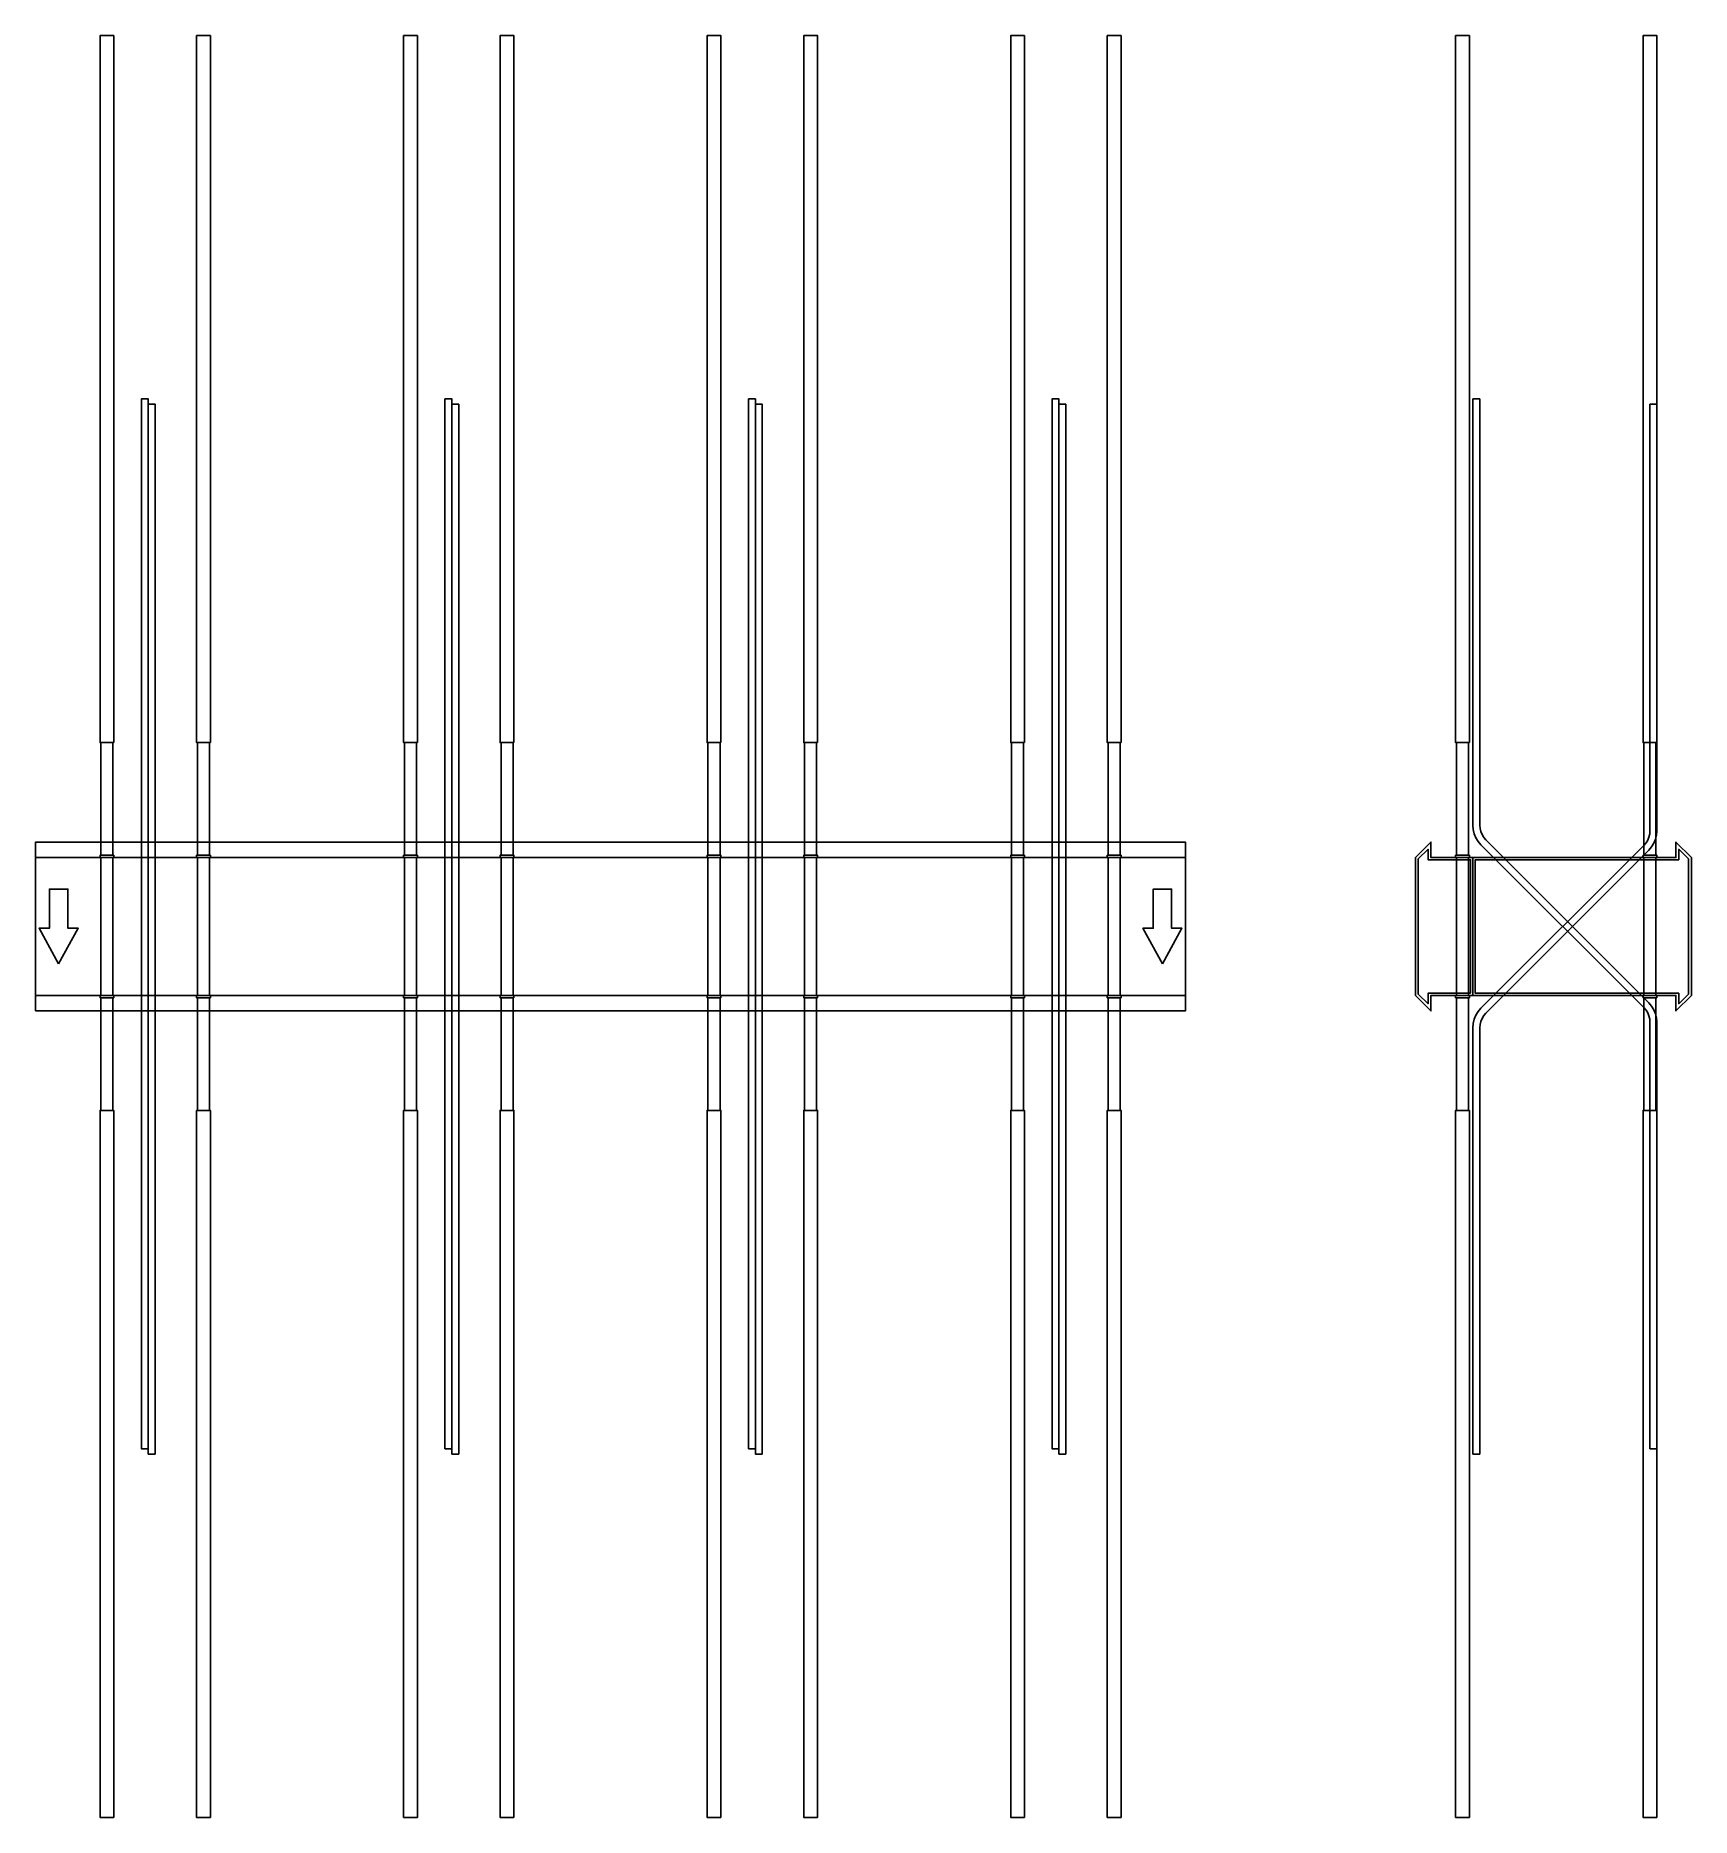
# Model space of a CAD drawing. Extents: x 0 to 1440, y -775 to 775.
import ezdxf

# ---------------------------------------------------------------- set-up
doc = ezdxf.new("R2010")
doc.units = 0
doc.layers.add('Halfen', color=7, linetype='CONTINUOUS')

msp = doc.modelspace()

# ---------------------------------------------------------------- linework, layer by layer
at = {"layer": 'Halfen', "color": 7}
for points in [[(68, 160), (68, 775), (56, 775), (56, 160)], [(152, 160), (152, 775), (140, 775), (140, 160)], [(332, 160), (332, 775), (320, 775), (320, 160)], [(416, 160), (416, 775), (404, 775), (404, 160)], [(596, 160), (596, 775), (584, 775), (584, 160)], [(680, 160), (680, 775), (668, 775), (668, 160)], [(860, 160), (860, 775), (848, 775), (848, 160)], [(944, 160), (944, 775), (932, 775), (932, 160)], [(1247, 160), (1247, 775), (1235, 775), (1235, 160)], [(1410, 160), (1410, 775), (1398, 775), (1398, 160)], [(98, -454.298), (98, 459.026), (92, 459.026), (92, -454.298)], [(104, -459.026), (104, 454.298), (98, 454.298), (98, -459.026)], [(362, -454.298), (362, 459.026), (356, 459.026), (356, -454.298)], [(368, -459.026), (368, 454.298), (362, 454.298), (362, -459.026)], [(626, -454.298), (626, 459.026), (620, 459.026), (620, -454.298)], [(632, -459.026), (632, 454.298), (626, 454.298), (626, -459.026)], [(890, -454.298), (890, 459.026), (884, 459.026), (884, -454.298)], [(896, -459.026), (896, 454.298), (890, 454.298), (890, -459.026)], [(1410, -454.298), (1410, -83.335), (1409.705, -79.58), (1408.825, -75.918), (1407.384, -72.439), (1405.416, -69.228), (1402.971, -66.364), (1261.272, 75.335), (1259.438, 77.482), (1257.962, 79.891), (1256.881, 82.5), (1256.222, 85.247), (1256, 88.062), (1256, 459.026), (1250, 459.026), (1250, 88.062), (1250.295, 84.308), (1251.175, 80.646), (1252.616, 77.167), (1254.584, 73.956), (1257.029, 71.092), (1398.728, -70.607), (1400.562, -72.754), (1402.038, -75.163), (1403.119, -77.772), (1403.778, -80.519), (1404, -83.335), (1404, -454.298)], [(1250, -459.026), (1250, -88.062), (1250.295, -84.308), (1251.175, -80.646), (1252.616, -77.167), (1254.584, -73.956), (1257.029, -71.092), (1398.728, 70.607), (1400.562, 72.754), (1402.038, 75.163), (1403.119, 77.772), (1403.778, 80.519), (1404, 83.335), (1404, 454.298), (1410, 454.298), (1410, 83.335), (1409.705, 79.58), (1408.825, 75.918), (1407.384, 72.439), (1405.416, 69.228), (1402.971, 66.364), (1261.272, -75.334), (1259.438, -77.482), (1257.962, -79.891), (1256.881, -82.5), (1256.222, -85.247), (1256, -88.062), (1256, -459.026)], [(67.25, 62), (67.25, 160), (56.75, 160), (56.75, 62)], [(151.25, 62), (151.25, 160), (140.75, 160), (140.75, 62)], [(331.25, 62), (331.25, 160), (320.75, 160), (320.75, 62)], [(415.25, 62), (415.25, 160), (404.75, 160), (404.75, 62)], [(595.25, 62), (595.25, 160), (584.75, 160), (584.75, 62)], [(679.25, 62), (679.25, 160), (668.75, 160), (668.75, 62)], [(859.25, 62), (859.25, 160), (848.75, 160), (848.75, 62)], [(943.25, 62), (943.25, 160), (932.75, 160), (932.75, 62)], [(1246.25, 62), (1246.25, 160), (1235.75, 160), (1235.75, 62)], [(1409.25, 62), (1409.25, 160), (1398.75, 160), (1398.75, 62)], [(0, -73.5), (1000, -73.5), (1000, 73.5), (0, 73.5)], [(68, 60), (68, 62), (56, 62), (56, 60)], [(152, 60), (152, 62), (140, 62), (140, 60)], [(332, 60), (332, 62), (320, 62), (320, 60)], [(416, 60), (416, 62), (404, 62), (404, 60)], [(596, 60), (596, 62), (584, 62), (584, 60)], [(680, 60), (680, 62), (668, 62), (668, 60)], [(860, 60), (860, 62), (848, 62), (848, 60)], [(944, 60), (944, 62), (932, 62), (932, 60)], [(1250, -60), (1250, 60), (1213.5, 60), (1213.5, 73.5), (1200, 60), (1200, -60), (1213.5, -73.5), (1213.5, -60)], [(1248, -58), (1248, 58), (1211, 58), (1211, 67.25), (1202.5, 58.75), (1202.5, -58.75), (1211, -67.25), (1211, -58)], [(1247, 60), (1247, 62), (1235, 62), (1235, 60)], [(1440, -60), (1440, 60), (1426.5, 73.5), (1426.5, 60), (1250, 60), (1250, -60), (1426.5, -60), (1426.5, -73.5)], [(1437.5, -58.75), (1437.5, 58.75), (1429, 67.25), (1429, 58), (1252, 58), (1252, -58), (1429, -58), (1429, -67.25)], [(1410, 60), (1410, 62), (1398, 62), (1398, 60)], [(0, -60), (1000, -60), (1000, 60), (0, 60)], [(67.25, -60), (67.25, 60), (56.75, 60), (56.75, -60)], [(151.25, -60), (151.25, 60), (140.75, 60), (140.75, -60)], [(331.25, -60), (331.25, 60), (320.75, 60), (320.75, -60)], [(415.25, -60), (415.25, 60), (404.75, 60), (404.75, -60)], [(595.25, -60), (595.25, 60), (584.75, 60), (584.75, -60)], [(679.25, -60), (679.25, 60), (668.75, 60), (668.75, -60)], [(859.25, -60), (859.25, 60), (848.75, 60), (848.75, -60)], [(943.25, -60), (943.25, 60), (932.75, 60), (932.75, -60)], [(1246.25, -60), (1246.25, 60), (1235.75, 60), (1235.75, -60)], [(1409.25, -60), (1409.25, 60), (1398.75, 60), (1398.75, -60)], [(20, -32.5), (37, -1.5), (28, -1.5), (28, 32.5), (12, 32.5), (12, -1.5), (3, -1.5)], [(980, -32.5), (997, -1.5), (988, -1.5), (988, 32.5), (972, 32.5), (972, -1.5), (963, -1.5)], [(68, -62), (68, -60), (56, -60), (56, -62)], [(67.25, -160), (67.25, -62), (56.75, -62), (56.75, -160)], [(152, -62), (152, -60), (140, -60), (140, -62)], [(151.25, -160), (151.25, -62), (140.75, -62), (140.75, -160)], [(332, -62), (332, -60), (320, -60), (320, -62)], [(331.25, -160), (331.25, -62), (320.75, -62), (320.75, -160)], [(416, -62), (416, -60), (404, -60), (404, -62)], [(415.25, -160), (415.25, -62), (404.75, -62), (404.75, -160)], [(596, -62), (596, -60), (584, -60), (584, -62)], [(595.25, -160), (595.25, -62), (584.75, -62), (584.75, -160)], [(680, -62), (680, -60), (668, -60), (668, -62)], [(679.25, -160), (679.25, -62), (668.75, -62), (668.75, -160)], [(860, -62), (860, -60), (848, -60), (848, -62)], [(859.25, -160), (859.25, -62), (848.75, -62), (848.75, -160)], [(944, -62), (944, -60), (932, -60), (932, -62)], [(943.25, -160), (943.25, -62), (932.75, -62), (932.75, -160)], [(1247, -62), (1247, -60), (1235, -60), (1235, -62)], [(1246.25, -160), (1246.25, -62), (1235.75, -62), (1235.75, -160)], [(1410, -62), (1410, -60), (1398, -60), (1398, -62)], [(1409.25, -160), (1409.25, -62), (1398.75, -62), (1398.75, -160)], [(68, -775), (68, -160), (56, -160), (56, -775)], [(152, -775), (152, -160), (140, -160), (140, -775)], [(332, -775), (332, -160), (320, -160), (320, -775)], [(416, -775), (416, -160), (404, -160), (404, -775)], [(596, -775), (596, -160), (584, -160), (584, -775)], [(680, -775), (680, -160), (668, -160), (668, -775)], [(860, -775), (860, -160), (848, -160), (848, -775)], [(944, -775), (944, -160), (932, -160), (932, -775)], [(1247, -775), (1247, -160), (1235, -160), (1235, -775)], [(1410, -775), (1410, -160), (1398, -160), (1398, -775)]]:
    msp.add_lwpolyline(points, close=True, dxfattribs=at)

doc.saveas('drawing.dxf')
